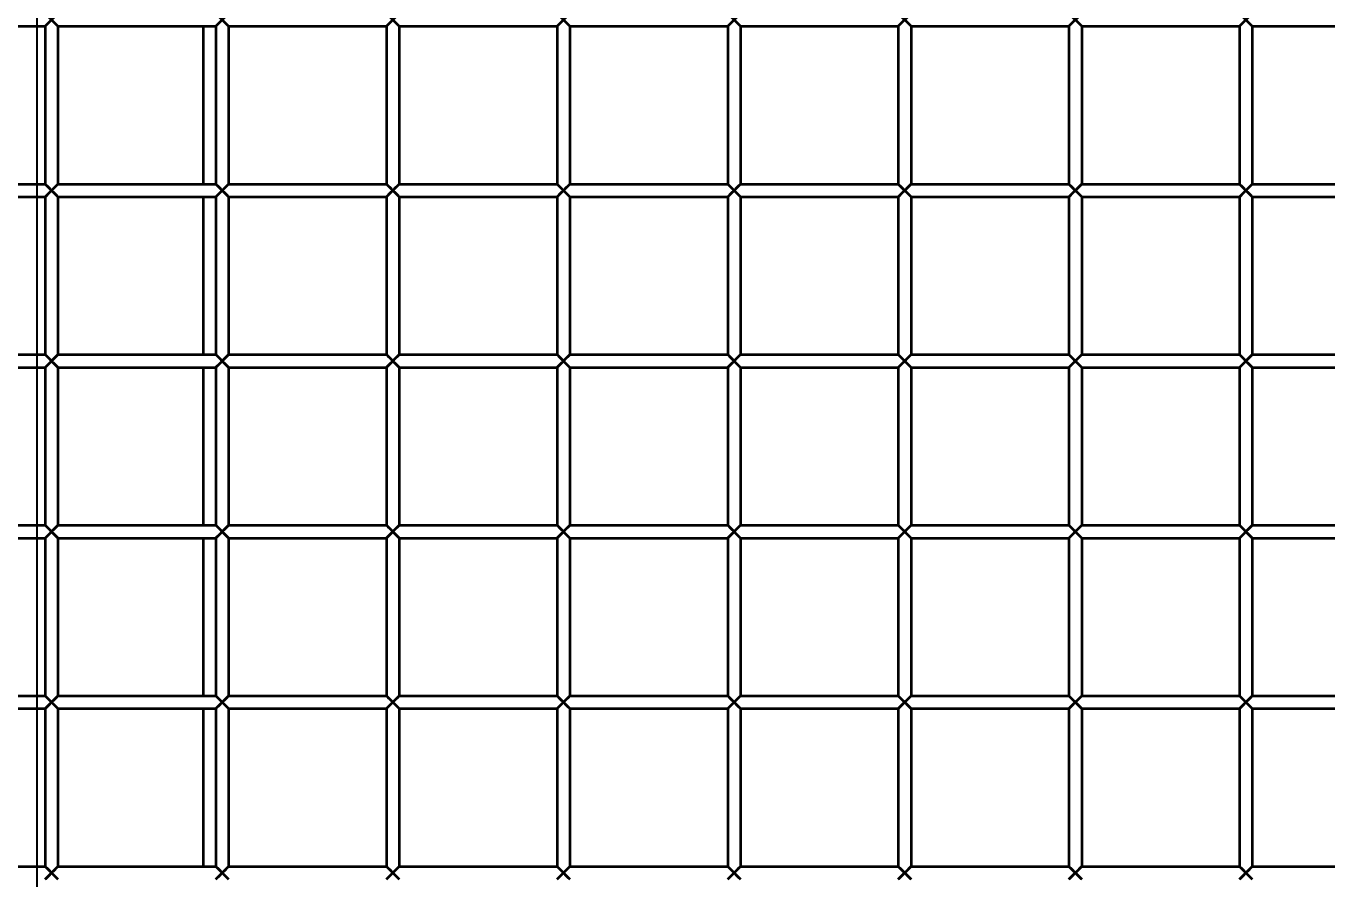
# Model space of a CAD drawing. Header units: millimetres. Extents: x 32496 to 166256, y 3504 to 23939.
# Drawn here: x 146501.7 to 146806.7, y 12721.9 to 12921.9 of the extents above; entities that cross this region are included whole.
import ezdxf

# ---------------------------------------------------------------- set-up
doc = ezdxf.new("R2010")
doc.units = ezdxf.units.MM
doc.header["$PDSIZE"] = -5
doc.layers.get('0').update_dxf_attribs({"lineweight": 35})
doc.layers.get('Defpoints').update_dxf_attribs({"lineweight": 18})
doc.layers.add('THICK', color=7, linetype='Continuous', lineweight=0)
doc.styles.add('TH_GBDIM', font='仿宋_GB2312.ttf', dxfattribs={"width": 0.8})
doc.dimstyles.new('TH_GBDIM', dxfattribs={"dimscale": 42, "dimtxt": 3, "dimasz": 3, "dimexe": 1.2, "dimexo": 0, "dimgap": 1, "dimtad": 1, "dimdec": 1, "dimdsep": 46, "dimtxsty": 'TH_GBDIM', "dimcen": 2.5, "dimdle": 252, "dimclrd": 4, "dimclre": 4, "dimclrt": 3, "dimadec": 0, "dimazin": 2, "dimtfac": 0.714286, "dimtdec": 1, "dimtmove": 0, "dimatfit": 3, "dimfxl": 1, "dimtolj": 1, "dimarcsym": 0})

# ---------------------------------------------------------------- blocks, each defined once
blk = doc.blocks.new('*D5866')
at = {"layer": 'Defpoints', "color": 0}
for p in [(146504.2, 13263.4), (152827.2, 12081.36), (152827.2, 11822.56)]:
    blk.add_point(p, dxfattribs=at)
at = {"layer": 'THICK', "color": 4, "linetype": 'Continuous', "lineweight": -2}
for p, q in [((146504.2, 13263.4), (146504.2, 11792.56)), ((152827.2, 12081.36), (152827.2, 11792.56)), ((146579.2, 11822.56), (152752.2, 11822.56))]:
    blk.add_line(p, q, dxfattribs=at)
at = {"layer": 'THICK', "color": 4}
for points in [[(146579.2, 11835.06), (146579.2, 11810.06), (146504.2, 11822.56)], [(152752.2, 11810.06), (152752.2, 11835.06), (152827.2, 11822.56)]]:
    blk.add_solid(points, dxfattribs=at)
at = {"layer": 'THICK', "color": 3, "lineweight": -3, "insert": (149665.7, 11885.26), "char_height": 75, "attachment_point": 5, "style": 'TH_GBDIM'}
blk.add_mtext('\\A1;About {\\A1;6323}', dxfattribs=at)
blk = doc.blocks.new('8-1250')
at = {"linetype": 'Continuous'}
for p, q in [((-2090.13, -33981.79), (-2087.13, -33984.79)), ((-2090.13, -33984.79), (-2087.13, -33981.79)), ((-2050.13, -33981.79), (-2047.13, -33984.79)), ((-2050.13, -33984.79), (-2047.13, -33981.79)), ((-2010.13, -33981.79), (-2007.13, -33984.79)), ((-2010.13, -33984.79), (-2007.13, -33981.79)), ((-1970.13, -33981.79), (-1967.13, -33984.79)), ((-1970.13, -33984.79), (-1967.13, -33981.79)), ((-1930.13, -33981.79), (-1927.13, -33984.79)), ((-1930.13, -33984.79), (-1927.13, -33981.79)), ((-1890.13, -33981.79), (-1887.13, -33984.79)), ((-1890.13, -33984.79), (-1887.13, -33981.79)), ((-1850.13, -33981.79), (-1847.13, -33984.79)), ((-1850.13, -33984.79), (-1847.13, -33981.79)), ((-1810.13, -33981.79), (-1807.13, -33984.79)), ((-1810.13, -33984.79), (-1807.13, -33981.79)), ((-2127.13, -33984.79), (-2090.13, -33984.79)), ((-2090.13, -33984.79), (-2090.13, -34021.79)), ((-2087.13, -33984.79), (-2050.13, -33984.79)), ((-2087.13, -33984.79), (-2087.13, -34021.79)), ((-2053.13, -33984.79), (-2053.13, -34021.79)), ((-2050.13, -33984.79), (-2050.13, -34021.79)), ((-2047.13, -33984.79), (-2010.13, -33984.79)), ((-2047.13, -33984.79), (-2047.13, -34021.79)), ((-2010.13, -33984.79), (-2010.13, -34021.79)), ((-2007.13, -33984.79), (-1970.13, -33984.79)), ((-2007.13, -33984.79), (-2007.13, -34021.79)), ((-1970.13, -33984.79), (-1970.13, -34021.79)), ((-1967.13, -33984.79), (-1930.13, -33984.79)), ((-1967.13, -33984.79), (-1967.13, -34021.79)), ((-1930.13, -33984.79), (-1930.13, -34021.79)), ((-1927.13, -33984.79), (-1890.13, -33984.79)), ((-1927.13, -33984.79), (-1927.13, -34021.79)), ((-1890.13, -33984.79), (-1890.13, -34021.79)), ((-1887.13, -33984.79), (-1850.13, -33984.79)), ((-1887.13, -33984.79), (-1887.13, -34021.79)), ((-1850.13, -33984.79), (-1850.13, -34021.79)), ((-1847.13, -33984.79), (-1810.13, -33984.79)), ((-1847.13, -33984.79), (-1847.13, -34021.79)), ((-1810.13, -33984.79), (-1810.13, -34021.79)), ((-1807.13, -33984.79), (-1770.13, -33984.79)), ((-1807.13, -33984.79), (-1807.13, -34021.79)), ((-2127.13, -34021.79), (-2090.13, -34021.79)), ((-2090.13, -34021.79), (-2087.13, -34024.79)), ((-2090.13, -34024.79), (-2087.13, -34021.79)), ((-2087.13, -34021.79), (-2050.13, -34021.79)), ((-2050.13, -34021.79), (-2047.13, -34024.79)), ((-2050.13, -34024.79), (-2047.13, -34021.79)), ((-2047.13, -34021.79), (-2010.13, -34021.79)), ((-2010.13, -34021.79), (-2007.13, -34024.79)), ((-2010.13, -34024.79), (-2007.13, -34021.79)), ((-2007.13, -34021.79), (-1970.13, -34021.79)), ((-1970.13, -34021.79), (-1967.13, -34024.79)), ((-1970.13, -34024.79), (-1967.13, -34021.79)), ((-1967.13, -34021.79), (-1930.13, -34021.79)), ((-1930.13, -34021.79), (-1927.13, -34024.79)), ((-1930.13, -34024.79), (-1927.13, -34021.79)), ((-1927.13, -34021.79), (-1890.13, -34021.79)), ((-1890.13, -34021.79), (-1887.13, -34024.79)), ((-1890.13, -34024.79), (-1887.13, -34021.79)), ((-1887.13, -34021.79), (-1850.13, -34021.79)), ((-1850.13, -34021.79), (-1847.13, -34024.79)), ((-1850.13, -34024.79), (-1847.13, -34021.79)), ((-1847.13, -34021.79), (-1810.13, -34021.79)), ((-1810.13, -34021.79), (-1807.13, -34024.79)), ((-1810.13, -34024.79), (-1807.13, -34021.79)), ((-1807.13, -34021.79), (-1770.13, -34021.79)), ((-2127.13, -34024.79), (-2090.13, -34024.79)), ((-2090.13, -34024.79), (-2090.13, -34061.79)), ((-2090.01, -34024.67), (-2089.22, -34023.88)), ((-2089.22, -34023.88), (-2088.63, -34023.29)), ((-2087.13, -34024.79), (-2050.13, -34024.79)), ((-2087.13, -34024.79), (-2087.13, -34061.79)), ((-2053.13, -34024.79), (-2053.13, -34061.79)), ((-2050.13, -34024.79), (-2050.13, -34061.79)), ((-2050.01, -34024.67), (-2049.22, -34023.88)), ((-2049.22, -34023.88), (-2048.63, -34023.29)), ((-2047.13, -34024.79), (-2010.13, -34024.79)), ((-2047.13, -34024.79), (-2047.13, -34061.79)), ((-2010.13, -34024.79), (-2010.13, -34061.79)), ((-2010.01, -34024.67), (-2009.22, -34023.88)), ((-2009.22, -34023.88), (-2008.63, -34023.29)), ((-2007.13, -34024.79), (-1970.13, -34024.79)), ((-2007.13, -34024.79), (-2007.13, -34061.79)), ((-1970.13, -34024.79), (-1970.13, -34061.79)), ((-1970.01, -34024.67), (-1969.22, -34023.88)), ((-1969.22, -34023.88), (-1968.63, -34023.29)), ((-1967.13, -34024.79), (-1930.13, -34024.79)), ((-1967.13, -34024.79), (-1967.13, -34061.79)), ((-1930.13, -34024.79), (-1930.13, -34061.79)), ((-1930.01, -34024.67), (-1929.22, -34023.88)), ((-1929.22, -34023.88), (-1928.63, -34023.29)), ((-1927.13, -34024.79), (-1890.13, -34024.79)), ((-1927.13, -34024.79), (-1927.13, -34061.79)), ((-1890.13, -34024.79), (-1890.13, -34061.79)), ((-1890.01, -34024.67), (-1889.22, -34023.88)), ((-1889.22, -34023.88), (-1888.63, -34023.29)), ((-1887.13, -34024.79), (-1850.13, -34024.79)), ((-1887.13, -34024.79), (-1887.13, -34061.79)), ((-1850.13, -34024.79), (-1850.13, -34061.79)), ((-1850.01, -34024.67), (-1849.22, -34023.88)), ((-1849.22, -34023.88), (-1848.63, -34023.29)), ((-1847.13, -34024.79), (-1810.13, -34024.79)), ((-1847.13, -34024.79), (-1847.13, -34061.79)), ((-1810.13, -34024.79), (-1810.13, -34061.79)), ((-1810.01, -34024.67), (-1809.22, -34023.88)), ((-1809.22, -34023.88), (-1808.63, -34023.29)), ((-1807.13, -34024.79), (-1770.13, -34024.79)), ((-1807.13, -34024.79), (-1807.13, -34061.79)), ((-2127.13, -34061.79), (-2090.13, -34061.79)), ((-2090.13, -34061.79), (-2087.13, -34064.79)), ((-2090.13, -34064.79), (-2087.13, -34061.79)), ((-2087.13, -34061.79), (-2050.13, -34061.79)), ((-2050.13, -34061.79), (-2047.13, -34064.79)), ((-2050.13, -34064.79), (-2047.13, -34061.79)), ((-2047.13, -34061.79), (-2010.13, -34061.79)), ((-2010.13, -34061.79), (-2007.13, -34064.79)), ((-2010.13, -34064.79), (-2007.13, -34061.79)), ((-2007.13, -34061.79), (-1970.13, -34061.79)), ((-1970.13, -34061.79), (-1967.13, -34064.79)), ((-1970.13, -34064.79), (-1967.13, -34061.79)), ((-1967.13, -34061.79), (-1930.13, -34061.79)), ((-1930.13, -34061.79), (-1927.13, -34064.79)), ((-1930.13, -34064.79), (-1927.13, -34061.79)), ((-1927.13, -34061.79), (-1890.13, -34061.79)), ((-1890.13, -34061.79), (-1887.13, -34064.79)), ((-1890.13, -34064.79), (-1887.13, -34061.79)), ((-1887.13, -34061.79), (-1850.13, -34061.79)), ((-1850.13, -34061.79), (-1847.13, -34064.79)), ((-1850.13, -34064.79), (-1847.13, -34061.79)), ((-1847.13, -34061.79), (-1810.13, -34061.79)), ((-1810.13, -34061.79), (-1807.13, -34064.79)), ((-1810.13, -34064.79), (-1807.13, -34061.79)), ((-1807.13, -34061.79), (-1770.13, -34061.79)), ((-2127.13, -34064.79), (-2090.13, -34064.79)), ((-2090.13, -34064.79), (-2090.13, -34101.79)), ((-2090.01, -34064.67), (-2089.22, -34063.88)), ((-2089.22, -34063.88), (-2088.63, -34063.29)), ((-2087.13, -34064.79), (-2050.13, -34064.79)), ((-2087.13, -34064.79), (-2087.13, -34101.79)), ((-2053.13, -34064.79), (-2053.13, -34101.79)), ((-2050.13, -34064.79), (-2050.13, -34101.79)), ((-2050.01, -34064.67), (-2049.22, -34063.88)), ((-2049.22, -34063.88), (-2048.63, -34063.29)), ((-2047.13, -34064.79), (-2010.13, -34064.79)), ((-2047.13, -34064.79), (-2047.13, -34101.79)), ((-2010.13, -34064.79), (-2010.13, -34101.79)), ((-2010.01, -34064.67), (-2009.22, -34063.88)), ((-2009.22, -34063.88), (-2008.63, -34063.29)), ((-2007.13, -34064.79), (-1970.13, -34064.79)), ((-2007.13, -34064.79), (-2007.13, -34101.79)), ((-1970.13, -34064.79), (-1970.13, -34101.79)), ((-1970.01, -34064.67), (-1969.22, -34063.88)), ((-1969.22, -34063.88), (-1968.63, -34063.29)), ((-1967.13, -34064.79), (-1930.13, -34064.79)), ((-1967.13, -34064.79), (-1967.13, -34101.79)), ((-1930.13, -34064.79), (-1930.13, -34101.79)), ((-1930.01, -34064.67), (-1929.22, -34063.88)), ((-1929.22, -34063.88), (-1928.63, -34063.29)), ((-1927.13, -34064.79), (-1890.13, -34064.79)), ((-1927.13, -34064.79), (-1927.13, -34101.79)), ((-1890.13, -34064.79), (-1890.13, -34101.79)), ((-1890.01, -34064.67), (-1889.22, -34063.88)), ((-1889.22, -34063.88), (-1888.63, -34063.29)), ((-1887.13, -34064.79), (-1850.13, -34064.79)), ((-1887.13, -34064.79), (-1887.13, -34101.79)), ((-1850.13, -34064.79), (-1850.13, -34101.79)), ((-1850.01, -34064.67), (-1849.22, -34063.88)), ((-1849.22, -34063.88), (-1848.63, -34063.29)), ((-1847.13, -34064.79), (-1810.13, -34064.79)), ((-1847.13, -34064.79), (-1847.13, -34101.79)), ((-1810.13, -34064.79), (-1810.13, -34101.79)), ((-1810.01, -34064.67), (-1809.22, -34063.88)), ((-1809.22, -34063.88), (-1808.63, -34063.29)), ((-1807.13, -34064.79), (-1770.13, -34064.79)), ((-1807.13, -34064.79), (-1807.13, -34101.79)), ((-2127.13, -34101.79), (-2090.13, -34101.79)), ((-2090.13, -34101.79), (-2087.13, -34104.79)), ((-2090.13, -34104.79), (-2087.13, -34101.79)), ((-2087.13, -34101.79), (-2050.13, -34101.79)), ((-2050.13, -34101.79), (-2047.13, -34104.79)), ((-2050.13, -34104.79), (-2047.13, -34101.79)), ((-2047.13, -34101.79), (-2010.13, -34101.79)), ((-2010.13, -34101.79), (-2007.13, -34104.79)), ((-2010.13, -34104.79), (-2007.13, -34101.79)), ((-2007.13, -34101.79), (-1970.13, -34101.79)), ((-1970.13, -34101.79), (-1967.13, -34104.79)), ((-1970.13, -34104.79), (-1967.13, -34101.79)), ((-1967.13, -34101.79), (-1930.13, -34101.79)), ((-1930.13, -34101.79), (-1927.13, -34104.79)), ((-1930.13, -34104.79), (-1927.13, -34101.79)), ((-1927.13, -34101.79), (-1890.13, -34101.79)), ((-1890.13, -34101.79), (-1887.13, -34104.79)), ((-1890.13, -34104.79), (-1887.13, -34101.79)), ((-1887.13, -34101.79), (-1850.13, -34101.79)), ((-1850.13, -34101.79), (-1847.13, -34104.79)), ((-1850.13, -34104.79), (-1847.13, -34101.79)), ((-1847.13, -34101.79), (-1810.13, -34101.79)), ((-1810.13, -34101.79), (-1807.13, -34104.79)), ((-1810.13, -34104.79), (-1807.13, -34101.79)), ((-1807.13, -34101.79), (-1770.13, -34101.79)), ((-2127.13, -34104.79), (-2090.13, -34104.79)), ((-2090.13, -34104.79), (-2090.13, -34141.79)), ((-2090.01, -34104.67), (-2089.22, -34103.88)), ((-2089.22, -34103.88), (-2088.63, -34103.29)), ((-2087.13, -34104.79), (-2050.13, -34104.79)), ((-2087.13, -34104.79), (-2087.13, -34141.79)), ((-2053.13, -34104.79), (-2053.13, -34141.79)), ((-2050.13, -34104.79), (-2050.13, -34141.79)), ((-2050.01, -34104.67), (-2049.22, -34103.88)), ((-2049.22, -34103.88), (-2048.63, -34103.29)), ((-2047.13, -34104.79), (-2010.13, -34104.79)), ((-2047.13, -34104.79), (-2047.13, -34141.79)), ((-2010.13, -34104.79), (-2010.13, -34141.79)), ((-2010.01, -34104.67), (-2009.22, -34103.88)), ((-2009.22, -34103.88), (-2008.63, -34103.29)), ((-2007.13, -34104.79), (-1970.13, -34104.79)), ((-2007.13, -34104.79), (-2007.13, -34141.79)), ((-1970.13, -34104.79), (-1970.13, -34141.79)), ((-1970.01, -34104.67), (-1969.22, -34103.88)), ((-1969.22, -34103.88), (-1968.63, -34103.29)), ((-1967.13, -34104.79), (-1930.13, -34104.79)), ((-1967.13, -34104.79), (-1967.13, -34141.79)), ((-1930.13, -34104.79), (-1930.13, -34141.79)), ((-1930.01, -34104.67), (-1929.22, -34103.88)), ((-1929.22, -34103.88), (-1928.63, -34103.29)), ((-1927.13, -34104.79), (-1890.13, -34104.79)), ((-1927.13, -34104.79), (-1927.13, -34141.79)), ((-1890.13, -34104.79), (-1890.13, -34141.79)), ((-1890.01, -34104.67), (-1889.22, -34103.88)), ((-1889.22, -34103.88), (-1888.63, -34103.29)), ((-1887.13, -34104.79), (-1850.13, -34104.79)), ((-1887.13, -34104.79), (-1887.13, -34141.79)), ((-1850.13, -34104.79), (-1850.13, -34141.79)), ((-1850.01, -34104.67), (-1849.22, -34103.88)), ((-1849.22, -34103.88), (-1848.63, -34103.29)), ((-1847.13, -34104.79), (-1810.13, -34104.79)), ((-1847.13, -34104.79), (-1847.13, -34141.79)), ((-1810.13, -34104.79), (-1810.13, -34141.79)), ((-1810.01, -34104.67), (-1809.22, -34103.88)), ((-1809.22, -34103.88), (-1808.63, -34103.29)), ((-1807.13, -34104.79), (-1770.13, -34104.79)), ((-1807.13, -34104.79), (-1807.13, -34141.79)), ((-2127.13, -34141.79), (-2090.13, -34141.79)), ((-2090.13, -34141.79), (-2087.13, -34144.79)), ((-2090.13, -34144.79), (-2087.13, -34141.79)), ((-2090.01, -34144.67), (-2089.22, -34143.88)), ((-2089.22, -34143.88), (-2088.63, -34143.29)), ((-2087.13, -34141.79), (-2050.13, -34141.79)), ((-2050.13, -34141.79), (-2047.13, -34144.79)), ((-2050.13, -34144.79), (-2047.13, -34141.79)), ((-2050.01, -34144.67), (-2049.22, -34143.88)), ((-2049.22, -34143.88), (-2048.63, -34143.29)), ((-2047.13, -34141.79), (-2010.13, -34141.79)), ((-2010.13, -34141.79), (-2007.13, -34144.79)), ((-2010.13, -34144.79), (-2007.13, -34141.79)), ((-2010.01, -34144.67), (-2009.22, -34143.88)), ((-2009.22, -34143.88), (-2008.63, -34143.29)), ((-2007.13, -34141.79), (-1970.13, -34141.79)), ((-1970.13, -34141.79), (-1967.13, -34144.79)), ((-1970.13, -34144.79), (-1967.13, -34141.79)), ((-1970.01, -34144.67), (-1969.22, -34143.88)), ((-1969.22, -34143.88), (-1968.63, -34143.29)), ((-1967.13, -34141.79), (-1930.13, -34141.79)), ((-1930.13, -34141.79), (-1927.13, -34144.79)), ((-1930.13, -34144.79), (-1927.13, -34141.79)), ((-1930.01, -34144.67), (-1929.22, -34143.88)), ((-1929.22, -34143.88), (-1928.63, -34143.29)), ((-1927.13, -34141.79), (-1890.13, -34141.79)), ((-1890.13, -34141.79), (-1887.13, -34144.79)), ((-1890.13, -34144.79), (-1887.13, -34141.79)), ((-1890.01, -34144.67), (-1889.22, -34143.88)), ((-1889.22, -34143.88), (-1888.63, -34143.29)), ((-1887.13, -34141.79), (-1850.13, -34141.79)), ((-1850.13, -34141.79), (-1847.13, -34144.79)), ((-1850.13, -34144.79), (-1847.13, -34141.79)), ((-1850.01, -34144.67), (-1849.22, -34143.88)), ((-1849.22, -34143.88), (-1848.63, -34143.29)), ((-1847.13, -34141.79), (-1810.13, -34141.79)), ((-1810.13, -34141.79), (-1807.13, -34144.79)), ((-1810.13, -34144.79), (-1807.13, -34141.79)), ((-1810.01, -34144.67), (-1809.22, -34143.88)), ((-1809.22, -34143.88), (-1808.63, -34143.29)), ((-1807.13, -34141.79), (-1770.13, -34141.79)), ((-2127.13, -34144.79), (-2090.13, -34144.79)), ((-2090.13, -34144.79), (-2090.13, -34181.79)), ((-2087.13, -34144.79), (-2050.13, -34144.79)), ((-2087.13, -34144.79), (-2087.13, -34181.79)), ((-2053.13, -34144.79), (-2053.13, -34181.79)), ((-2050.13, -34144.79), (-2050.13, -34181.79)), ((-2047.13, -34144.79), (-2010.13, -34144.79)), ((-2047.13, -34144.79), (-2047.13, -34181.79)), ((-2010.13, -34144.79), (-2010.13, -34181.79)), ((-2007.13, -34144.79), (-1970.13, -34144.79)), ((-2007.13, -34144.79), (-2007.13, -34181.79)), ((-1970.13, -34144.79), (-1970.13, -34181.79)), ((-1967.13, -34144.79), (-1930.13, -34144.79)), ((-1967.13, -34144.79), (-1967.13, -34181.79)), ((-1930.13, -34144.79), (-1930.13, -34181.79)), ((-1927.13, -34144.79), (-1890.13, -34144.79)), ((-1927.13, -34144.79), (-1927.13, -34181.79)), ((-1890.13, -34144.79), (-1890.13, -34181.79)), ((-1887.13, -34144.79), (-1850.13, -34144.79)), ((-1887.13, -34144.79), (-1887.13, -34181.79)), ((-1850.13, -34144.79), (-1850.13, -34181.79)), ((-1847.13, -34144.79), (-1810.13, -34144.79)), ((-1847.13, -34144.79), (-1847.13, -34181.79)), ((-1810.13, -34144.79), (-1810.13, -34181.79)), ((-1807.13, -34144.79), (-1770.13, -34144.79)), ((-1807.13, -34144.79), (-1807.13, -34181.79)), ((-2127.13, -34181.79), (-2090.13, -34181.79)), ((-2090.13, -34181.79), (-2087.13, -34184.79)), ((-2090.13, -34184.79), (-2087.13, -34181.79)), ((-2090.01, -34184.67), (-2089.22, -34183.88)), ((-2089.22, -34183.88), (-2088.63, -34183.29)), ((-2087.13, -34181.79), (-2050.13, -34181.79)), ((-2050.13, -34181.79), (-2047.13, -34184.79)), ((-2050.13, -34184.79), (-2047.13, -34181.79)), ((-2050.01, -34184.67), (-2049.22, -34183.88)), ((-2049.22, -34183.88), (-2048.63, -34183.29)), ((-2047.13, -34181.79), (-2010.13, -34181.79)), ((-2010.13, -34181.79), (-2007.13, -34184.79)), ((-2010.13, -34184.79), (-2007.13, -34181.79)), ((-2010.01, -34184.67), (-2009.22, -34183.88)), ((-2009.22, -34183.88), (-2008.63, -34183.29)), ((-2007.13, -34181.79), (-1970.13, -34181.79)), ((-1970.13, -34181.79), (-1967.13, -34184.79)), ((-1970.13, -34184.79), (-1967.13, -34181.79)), ((-1970.01, -34184.67), (-1969.22, -34183.88)), ((-1969.22, -34183.88), (-1968.63, -34183.29)), ((-1967.13, -34181.79), (-1930.13, -34181.79)), ((-1930.13, -34181.79), (-1927.13, -34184.79)), ((-1930.13, -34184.79), (-1927.13, -34181.79)), ((-1930.01, -34184.67), (-1929.22, -34183.88)), ((-1929.22, -34183.88), (-1928.63, -34183.29)), ((-1927.13, -34181.79), (-1890.13, -34181.79)), ((-1890.13, -34181.79), (-1887.13, -34184.79)), ((-1890.13, -34184.79), (-1887.13, -34181.79)), ((-1890.01, -34184.67), (-1889.22, -34183.88)), ((-1889.22, -34183.88), (-1888.63, -34183.29)), ((-1887.13, -34181.79), (-1850.13, -34181.79)), ((-1850.13, -34181.79), (-1847.13, -34184.79)), ((-1850.13, -34184.79), (-1847.13, -34181.79)), ((-1850.01, -34184.67), (-1849.22, -34183.88)), ((-1849.22, -34183.88), (-1848.63, -34183.29)), ((-1847.13, -34181.79), (-1810.13, -34181.79)), ((-1810.13, -34181.79), (-1807.13, -34184.79)), ((-1810.13, -34184.79), (-1807.13, -34181.79)), ((-1810.01, -34184.67), (-1809.22, -34183.88)), ((-1809.22, -34183.88), (-1808.63, -34183.29)), ((-1807.13, -34181.79), (-1770.13, -34181.79))]:
    blk.add_line(p, q, dxfattribs=at)
for points in [[(-2088.63, -34023.29), (-2089.21, -34022.7), (-2089.69, -34022.23)], [(-2087.24, -34021.9), (-2087.56, -34022.22), (-2088.05, -34022.71), (-2088.63, -34023.29)], [(-2048.63, -34023.29), (-2049.21, -34022.7), (-2049.69, -34022.23)], [(-2047.24, -34021.9), (-2047.56, -34022.22), (-2048.05, -34022.71), (-2048.63, -34023.29)], [(-2008.63, -34023.29), (-2009.21, -34022.7), (-2009.69, -34022.23)], [(-2007.24, -34021.9), (-2007.56, -34022.22), (-2008.05, -34022.71), (-2008.63, -34023.29)], [(-1968.63, -34023.29), (-1969.21, -34022.7), (-1969.69, -34022.23)], [(-1967.24, -34021.9), (-1967.56, -34022.22), (-1968.05, -34022.71), (-1968.63, -34023.29)], [(-1928.63, -34023.29), (-1929.21, -34022.7), (-1929.69, -34022.23)], [(-1927.24, -34021.9), (-1927.56, -34022.22), (-1928.05, -34022.71), (-1928.63, -34023.29)], [(-1888.63, -34023.29), (-1889.21, -34022.7), (-1889.69, -34022.23)], [(-1887.24, -34021.9), (-1887.56, -34022.22), (-1888.05, -34022.71), (-1888.63, -34023.29)], [(-1848.63, -34023.29), (-1849.21, -34022.7), (-1849.69, -34022.23)], [(-1847.24, -34021.9), (-1847.56, -34022.22), (-1848.05, -34022.71), (-1848.63, -34023.29)], [(-1808.63, -34023.29), (-1809.21, -34022.7), (-1809.69, -34022.23)], [(-1807.24, -34021.9), (-1807.56, -34022.22), (-1808.05, -34022.71), (-1808.63, -34023.29)], [(-2088.63, -34023.29), (-2088.04, -34023.88), (-2087.57, -34024.35), (-2087.24, -34024.67)], [(-2048.63, -34023.29), (-2048.04, -34023.88), (-2047.57, -34024.35), (-2047.24, -34024.67)], [(-2008.63, -34023.29), (-2008.04, -34023.88), (-2007.57, -34024.35), (-2007.24, -34024.67)], [(-1968.63, -34023.29), (-1968.04, -34023.88), (-1967.57, -34024.35), (-1967.24, -34024.67)], [(-1928.63, -34023.29), (-1928.04, -34023.88), (-1927.57, -34024.35), (-1927.24, -34024.67)], [(-1888.63, -34023.29), (-1888.04, -34023.88), (-1887.57, -34024.35), (-1887.24, -34024.67)], [(-1848.63, -34023.29), (-1848.04, -34023.88), (-1847.57, -34024.35), (-1847.24, -34024.67)], [(-1808.63, -34023.29), (-1808.04, -34023.88), (-1807.57, -34024.35), (-1807.24, -34024.67)], [(-2088.63, -34063.29), (-2089.21, -34062.7), (-2089.69, -34062.23)], [(-2087.24, -34061.9), (-2087.56, -34062.22), (-2088.05, -34062.71), (-2088.63, -34063.29)], [(-2048.63, -34063.29), (-2049.21, -34062.7), (-2049.69, -34062.23)], [(-2047.24, -34061.9), (-2047.56, -34062.22), (-2048.05, -34062.71), (-2048.63, -34063.29)], [(-2008.63, -34063.29), (-2009.21, -34062.7), (-2009.69, -34062.23)], [(-2007.24, -34061.9), (-2007.56, -34062.22), (-2008.05, -34062.71), (-2008.63, -34063.29)], [(-1968.63, -34063.29), (-1969.21, -34062.7), (-1969.69, -34062.23)], [(-1967.24, -34061.9), (-1967.56, -34062.22), (-1968.05, -34062.71), (-1968.63, -34063.29)], [(-1928.63, -34063.29), (-1929.21, -34062.7), (-1929.69, -34062.23)], [(-1927.24, -34061.9), (-1927.56, -34062.22), (-1928.05, -34062.71), (-1928.63, -34063.29)], [(-1888.63, -34063.29), (-1889.21, -34062.7), (-1889.69, -34062.23)], [(-1887.24, -34061.9), (-1887.56, -34062.22), (-1888.05, -34062.71), (-1888.63, -34063.29)], [(-1848.63, -34063.29), (-1849.21, -34062.7), (-1849.69, -34062.23)], [(-1847.24, -34061.9), (-1847.56, -34062.22), (-1848.05, -34062.71), (-1848.63, -34063.29)], [(-1808.63, -34063.29), (-1809.21, -34062.7), (-1809.69, -34062.23)], [(-1807.24, -34061.9), (-1807.56, -34062.22), (-1808.05, -34062.71), (-1808.63, -34063.29)], [(-2088.63, -34063.29), (-2088.04, -34063.88), (-2087.57, -34064.35), (-2087.24, -34064.67)], [(-2048.63, -34063.29), (-2048.04, -34063.88), (-2047.57, -34064.35), (-2047.24, -34064.67)], [(-2008.63, -34063.29), (-2008.04, -34063.88), (-2007.57, -34064.35), (-2007.24, -34064.67)], [(-1968.63, -34063.29), (-1968.04, -34063.88), (-1967.57, -34064.35), (-1967.24, -34064.67)], [(-1928.63, -34063.29), (-1928.04, -34063.88), (-1927.57, -34064.35), (-1927.24, -34064.67)], [(-1888.63, -34063.29), (-1888.04, -34063.88), (-1887.57, -34064.35), (-1887.24, -34064.67)], [(-1848.63, -34063.29), (-1848.04, -34063.88), (-1847.57, -34064.35), (-1847.24, -34064.67)], [(-1808.63, -34063.29), (-1808.04, -34063.88), (-1807.57, -34064.35), (-1807.24, -34064.67)], [(-2087.24, -34101.9), (-2087.56, -34102.22), (-2088.05, -34102.71), (-2088.63, -34103.29)], [(-2047.24, -34101.9), (-2047.56, -34102.22), (-2048.05, -34102.71), (-2048.63, -34103.29)], [(-2007.24, -34101.9), (-2007.56, -34102.22), (-2008.05, -34102.71), (-2008.63, -34103.29)], [(-1967.24, -34101.9), (-1967.56, -34102.22), (-1968.05, -34102.71), (-1968.63, -34103.29)], [(-1927.24, -34101.9), (-1927.56, -34102.22), (-1928.05, -34102.71), (-1928.63, -34103.29)], [(-1887.24, -34101.9), (-1887.56, -34102.22), (-1888.05, -34102.71), (-1888.63, -34103.29)], [(-1847.24, -34101.9), (-1847.56, -34102.22), (-1848.05, -34102.71), (-1848.63, -34103.29)], [(-1807.24, -34101.9), (-1807.56, -34102.22), (-1808.05, -34102.71), (-1808.63, -34103.29)], [(-2088.63, -34103.29), (-2089.21, -34102.7), (-2089.69, -34102.23)], [(-2088.63, -34103.29), (-2088.04, -34103.88), (-2087.57, -34104.35), (-2087.24, -34104.67)], [(-2048.63, -34103.29), (-2049.21, -34102.7), (-2049.69, -34102.23)], [(-2048.63, -34103.29), (-2048.04, -34103.88), (-2047.57, -34104.35), (-2047.24, -34104.67)], [(-2008.63, -34103.29), (-2009.21, -34102.7), (-2009.69, -34102.23)], [(-2008.63, -34103.29), (-2008.04, -34103.88), (-2007.57, -34104.35), (-2007.24, -34104.67)], [(-1968.63, -34103.29), (-1969.21, -34102.7), (-1969.69, -34102.23)], [(-1968.63, -34103.29), (-1968.04, -34103.88), (-1967.57, -34104.35), (-1967.24, -34104.67)], [(-1928.63, -34103.29), (-1929.21, -34102.7), (-1929.69, -34102.23)], [(-1928.63, -34103.29), (-1928.04, -34103.88), (-1927.57, -34104.35), (-1927.24, -34104.67)], [(-1888.63, -34103.29), (-1889.21, -34102.7), (-1889.69, -34102.23)], [(-1888.63, -34103.29), (-1888.04, -34103.88), (-1887.57, -34104.35), (-1887.24, -34104.67)], [(-1848.63, -34103.29), (-1849.21, -34102.7), (-1849.69, -34102.23)], [(-1848.63, -34103.29), (-1848.04, -34103.88), (-1847.57, -34104.35), (-1847.24, -34104.67)], [(-1808.63, -34103.29), (-1809.21, -34102.7), (-1809.69, -34102.23)], [(-1808.63, -34103.29), (-1808.04, -34103.88), (-1807.57, -34104.35), (-1807.24, -34104.67)], [(-2088.63, -34143.29), (-2089.21, -34142.7), (-2089.69, -34142.23)], [(-2087.24, -34141.9), (-2087.56, -34142.22), (-2088.05, -34142.71), (-2088.63, -34143.29)], [(-2088.63, -34143.29), (-2088.04, -34143.88), (-2087.57, -34144.35), (-2087.24, -34144.67)], [(-2048.63, -34143.29), (-2049.21, -34142.7), (-2049.69, -34142.23)], [(-2047.24, -34141.9), (-2047.56, -34142.22), (-2048.05, -34142.71), (-2048.63, -34143.29)], [(-2048.63, -34143.29), (-2048.04, -34143.88), (-2047.57, -34144.35), (-2047.24, -34144.67)], [(-2008.63, -34143.29), (-2009.21, -34142.7), (-2009.69, -34142.23)], [(-2007.24, -34141.9), (-2007.56, -34142.22), (-2008.05, -34142.71), (-2008.63, -34143.29)], [(-2008.63, -34143.29), (-2008.04, -34143.88), (-2007.57, -34144.35), (-2007.24, -34144.67)], [(-1968.63, -34143.29), (-1969.21, -34142.7), (-1969.69, -34142.23)], [(-1967.24, -34141.9), (-1967.56, -34142.22), (-1968.05, -34142.71), (-1968.63, -34143.29)], [(-1968.63, -34143.29), (-1968.04, -34143.88), (-1967.57, -34144.35), (-1967.24, -34144.67)], [(-1928.63, -34143.29), (-1929.21, -34142.7), (-1929.69, -34142.23)], [(-1927.24, -34141.9), (-1927.56, -34142.22), (-1928.05, -34142.71), (-1928.63, -34143.29)], [(-1928.63, -34143.29), (-1928.04, -34143.88), (-1927.57, -34144.35), (-1927.24, -34144.67)], [(-1888.63, -34143.29), (-1889.21, -34142.7), (-1889.69, -34142.23)], [(-1887.24, -34141.9), (-1887.56, -34142.22), (-1888.05, -34142.71), (-1888.63, -34143.29)], [(-1888.63, -34143.29), (-1888.04, -34143.88), (-1887.57, -34144.35), (-1887.24, -34144.67)], [(-1848.63, -34143.29), (-1849.21, -34142.7), (-1849.69, -34142.23)], [(-1847.24, -34141.9), (-1847.56, -34142.22), (-1848.05, -34142.71), (-1848.63, -34143.29)], [(-1848.63, -34143.29), (-1848.04, -34143.88), (-1847.57, -34144.35), (-1847.24, -34144.67)], [(-1808.63, -34143.29), (-1809.21, -34142.7), (-1809.69, -34142.23)], [(-1807.24, -34141.9), (-1807.56, -34142.22), (-1808.05, -34142.71), (-1808.63, -34143.29)], [(-1808.63, -34143.29), (-1808.04, -34143.88), (-1807.57, -34144.35), (-1807.24, -34144.67)], [(-2088.63, -34183.29), (-2089.21, -34182.7), (-2089.69, -34182.23)], [(-2087.24, -34181.9), (-2087.56, -34182.22), (-2088.05, -34182.71), (-2088.63, -34183.29)], [(-2088.63, -34183.29), (-2088.04, -34183.88), (-2087.57, -34184.35), (-2087.24, -34184.67)], [(-2048.63, -34183.29), (-2049.21, -34182.7), (-2049.69, -34182.23)], [(-2047.24, -34181.9), (-2047.56, -34182.22), (-2048.05, -34182.71), (-2048.63, -34183.29)], [(-2048.63, -34183.29), (-2048.04, -34183.88), (-2047.57, -34184.35), (-2047.24, -34184.67)], [(-2008.63, -34183.29), (-2009.21, -34182.7), (-2009.69, -34182.23)], [(-2007.24, -34181.9), (-2007.56, -34182.22), (-2008.05, -34182.71), (-2008.63, -34183.29)], [(-2008.63, -34183.29), (-2008.04, -34183.88), (-2007.57, -34184.35), (-2007.24, -34184.67)], [(-1968.63, -34183.29), (-1969.21, -34182.7), (-1969.69, -34182.23)], [(-1967.24, -34181.9), (-1967.56, -34182.22), (-1968.05, -34182.71), (-1968.63, -34183.29)], [(-1968.63, -34183.29), (-1968.04, -34183.88), (-1967.57, -34184.35), (-1967.24, -34184.67)], [(-1928.63, -34183.29), (-1929.21, -34182.7), (-1929.69, -34182.23)], [(-1927.24, -34181.9), (-1927.56, -34182.22), (-1928.05, -34182.71), (-1928.63, -34183.29)], [(-1928.63, -34183.29), (-1928.04, -34183.88), (-1927.57, -34184.35), (-1927.24, -34184.67)], [(-1888.63, -34183.29), (-1889.21, -34182.7), (-1889.69, -34182.23)], [(-1887.24, -34181.9), (-1887.56, -34182.22), (-1888.05, -34182.71), (-1888.63, -34183.29)], [(-1888.63, -34183.29), (-1888.04, -34183.88), (-1887.57, -34184.35), (-1887.24, -34184.67)], [(-1848.63, -34183.29), (-1849.21, -34182.7), (-1849.69, -34182.23)], [(-1847.24, -34181.9), (-1847.56, -34182.22), (-1848.05, -34182.71), (-1848.63, -34183.29)], [(-1848.63, -34183.29), (-1848.04, -34183.88), (-1847.57, -34184.35), (-1847.24, -34184.67)], [(-1808.63, -34183.29), (-1809.21, -34182.7), (-1809.69, -34182.23)], [(-1807.24, -34181.9), (-1807.56, -34182.22), (-1808.05, -34182.71), (-1808.63, -34183.29)], [(-1808.63, -34183.29), (-1808.04, -34183.88), (-1807.57, -34184.35), (-1807.24, -34184.67)]]:
    blk.add_lwpolyline(points, dxfattribs=at)

msp = doc.modelspace()

# ---------------------------------------------------------------- block references
at = {"color": 6}
msp.add_blockref('8-1250', (148596.331, 46906.597), dxfattribs=at)

# ---------------------------------------------------------------- dimensions: what is measured, and where the dimension line sits
at = {"layer": 'THICK', "lineweight": -3}
dim = msp.add_linear_dim(base=(152827.204, 11822.556), p1=(146504.204, 13263.4), p2=(152827.204, 12081.363), text='About {\\A1;<>}', dimstyle='TH_GBDIM', override={"dimscale": 25, "dimtxsty": 'TH_GBDIM', "dimarcsym": 2}, dxfattribs=at)
dim.commit()
dim.dimension.update_dxf_attribs({"geometry": '*D5866', "text_midpoint": (149665.704, 11885.258)})

doc.saveas('drawing.dxf')
